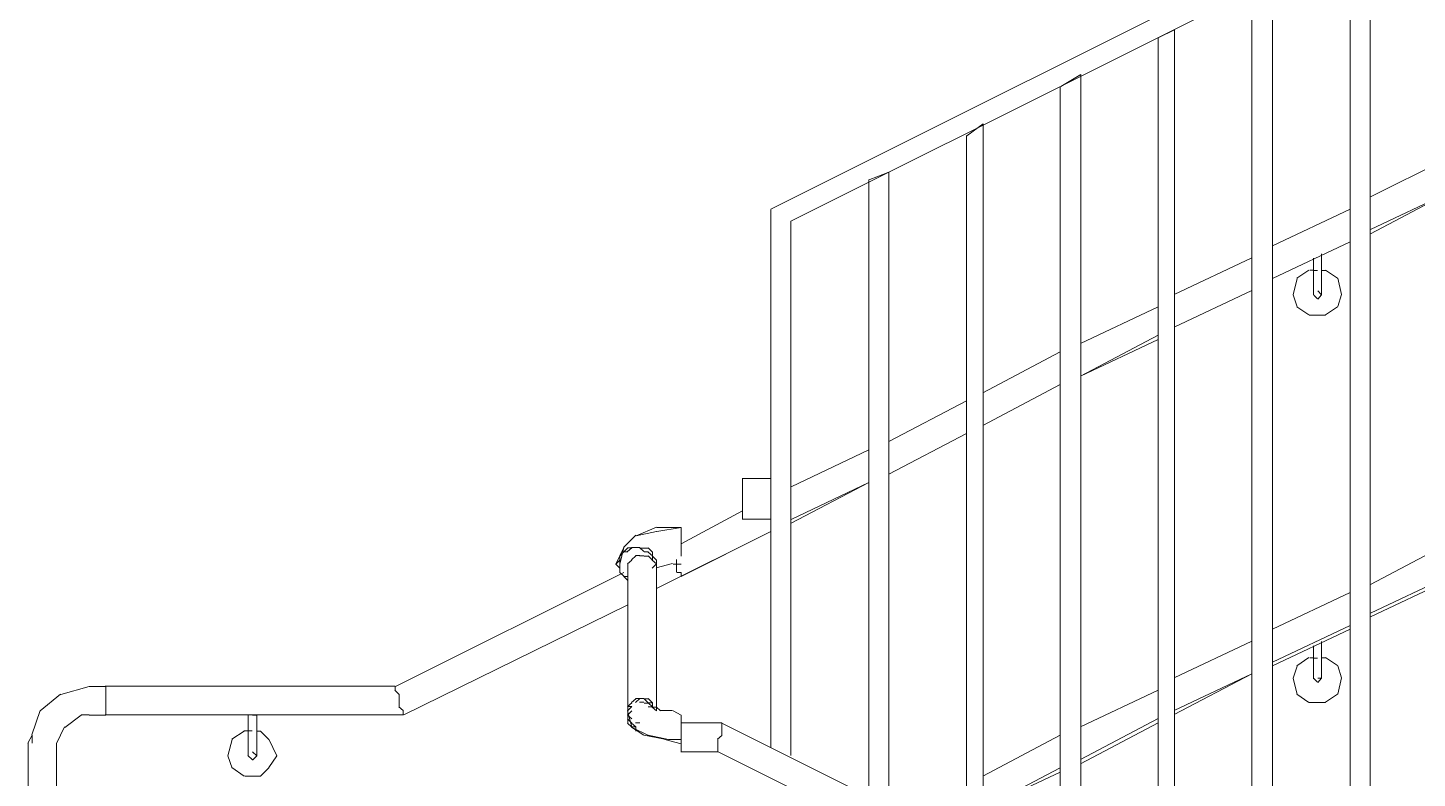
# Model space of a CAD drawing. Header units: millimetres. Extents: x -401725 to 250493, y 305116 to 802890.
# Drawn here: x -375111.704 to -375111.137, y 508956.245 to 508956.552 of the extents above; entities that cross this region are included whole.
import ezdxf

# ---------------------------------------------------------------- set-up
doc = ezdxf.new("R2010")
doc.units = ezdxf.units.MM
doc.layers.add('PDF _Геометрия', color=7, linetype='Continuous', true_color=0x1d1d1d)

msp = doc.modelspace()

# ---------------------------------------------------------------- linework, layer by layer
at = {"layer": 'PDF _Геометрия', "color": 7, "lineweight": 9}
for points in [[(-375110.77058, 508956.79267), (-375111.4006, 508956.47767)], [(-375111.39246, 508956.47275), (-375110.75234, 508956.79263)], [(-375111.15581, 508956.13617), (-375111.15581, 508956.59108)], [(-375111.16396, 508956.58769), (-375111.16396, 508956.13929)], [(-375111.19574, 508956.15612), (-375111.19574, 508956.57111)], [(-375111.20416, 508956.56781), (-375111.20416, 508956.15943)], [(-375111.24247, 508956.54779), (-375111.24247, 508956.1795)], [(-375111.23568, 508956.55097), (-375111.24236, 508956.54763)], [(-375111.23568, 508956.17592), (-375111.23568, 508956.55098)], [(-375111.27398, 508956.53263), (-375111.28223, 508956.52772)], [(-375111.27398, 508956.19427), (-375111.27398, 508956.53265)], [(-375111.2824, 508956.5278), (-375111.2824, 508956.19937)], [(-375111.31392, 508956.51259), (-375111.32058, 508956.50768)], [(-375111.31392, 508956.21432), (-375111.31392, 508956.51259)], [(-375111.32071, 508956.5077), (-375111.32071, 508956.21932)], [(-375111.12565, 508956.49768), (-375111.15566, 508956.48268)], [(-375111.35249, 508956.49282), (-375111.3609, 508956.48949)], [(-375111.36064, 508956.48923), (-375111.36064, 508956.23768)], [(-375111.35249, 508956.23453), (-375111.35249, 508956.49282)], [(-375111.15562, 508956.46937), (-375111.12402, 508956.48437)], [(-375111.15562, 508956.4676), (-375111.12402, 508956.48437)], [(-375111.40058, 508956.47754), (-375111.40058, 508956.25762)], [(-375111.16396, 508956.4777), (-375111.19568, 508956.46272)], [(-375111.39243, 508956.25447), (-375111.39243, 508956.4727)], [(-375111.20416, 508956.4578), (-375111.23585, 508956.44284)], [(-375111.1789, 508956.4576), (-375111.1789, 508956.45267)], [(-375111.17564, 508956.4527), (-375111.17564, 508956.45939)], [(-375111.18569, 508956.44931), (-375111.18728, 508956.44262)], [(-375111.1808, 508956.45279), (-375111.18573, 508956.44944)], [(-375111.1789, 508956.44598), (-375111.1789, 508956.45267), (-375111.18048, 508956.45267)], [(-375111.17727, 508956.4526), (-375111.17885, 508956.4526)], [(-375111.17564, 508956.45094), (-375111.17564, 508956.4527)], [(-375111.17564, 508956.446), (-375111.17564, 508956.45094)], [(-375111.17401, 508956.45262), (-375111.17559, 508956.45262)], [(-375111.16912, 508956.44941), (-375111.17405, 508956.45275)], [(-375111.16749, 508956.44281), (-375111.16907, 508956.44951)], [(-375111.1789, 508956.44598), (-375111.1789, 508956.44263)], [(-375111.1789, 508956.44263), (-375111.1789, 508956.44421)], [(-375111.17564, 508956.446), (-375111.17564, 508956.44266), (-375111.17723, 508956.44089)], [(-375111.17722, 508956.44424), (-375111.17564, 508956.44266)], [(-375111.18728, 508956.44262), (-375111.18569, 508956.43769)], [(-375111.18573, 508956.43781), (-375111.1808, 508956.43447)], [(-375111.1789, 508956.44263), (-375111.1789, 508956.44263)], [(-375111.17727, 508956.44097), (-375111.17885, 508956.44255)], [(-375111.17405, 508956.43443), (-375111.16912, 508956.43777)], [(-375111.16907, 508956.43788), (-375111.16749, 508956.44281)], [(-375111.24247, 508956.43775), (-375111.27411, 508956.4228)], [(-375111.1807, 508956.4343), (-375111.17401, 508956.4343)], [(-375111.24247, 508956.42439), (-375111.27411, 508956.40945), (-375111.24247, 508956.42615)], [(-375111.2824, 508956.41932), (-375111.314, 508956.40264)], [(-375111.32071, 508956.39936), (-375111.35244, 508956.38271)], [(-375111.36064, 508956.37929), (-375111.39233, 508956.36423)], [(-375111.41229, 508956.36758), (-375111.40058, 508956.36758), (-375111.40058, 508956.35097)], [(-375111.41226, 508956.35102), (-375111.41226, 508956.36762)], [(-375111.39233, 508956.35093), (-375111.36064, 508956.36598)], [(-375111.39233, 508956.34935), (-375111.36064, 508956.36598)], [(-375111.41226, 508956.35434), (-375111.43725, 508956.34088)], [(-375111.44731, 508956.34598), (-375111.45568, 508956.34423), (-375111.44731, 508956.34772)], [(-375111.44721, 508956.34758), (-375111.43725, 508956.34758)], [(-375111.44721, 508956.34601), (-375111.43725, 508956.34758)], [(-375111.43725, 508956.34758), (-375111.43725, 508956.34601), (-375111.43725, 508956.34426), (-375111.43725, 508956.34601)], [(-375111.43725, 508956.34758), (-375111.43725, 508956.34758)], [(-375111.43725, 508956.34758), (-375111.43725, 508956.34758)], [(-375111.43725, 508956.34758), (-375111.43725, 508956.34758)], [(-375111.43725, 508956.34758), (-375111.43725, 508956.34758)], [(-375111.40058, 508956.35097), (-375111.41229, 508956.35097)], [(-375111.44726, 508956.32265), (-375111.40058, 508956.3459)], [(-375111.43729, 508956.32754), (-375111.40058, 508956.3459)], [(-375111.43725, 508956.34426), (-375111.43725, 508956.34252), (-375111.43725, 508956.34426), (-375111.43725, 508956.34601)], [(-375111.43725, 508956.34601), (-375111.43725, 508956.34601)], [(-375111.43725, 508956.3392), (-375111.43725, 508956.34094), (-375111.43725, 508956.34251), (-375111.43725, 508956.34094)], [(-375111.46225, 508956.33598), (-375111.46225, 508956.33424), (-375111.46399, 508956.33267)], [(-375111.46393, 508956.33256), (-375111.46062, 508956.33936)], [(-375111.46236, 508956.33256), (-375111.46062, 508956.33936)], [(-375111.46225, 508956.33598), (-375111.46225, 508956.33424)], [(-375111.45899, 508956.33926), (-375111.46073, 508956.33769)], [(-375111.46073, 508956.33769), (-375111.45899, 508956.33769)], [(-375111.45736, 508956.33933), (-375111.4591, 508956.33933)], [(-375111.4591, 508956.33776), (-375111.45736, 508956.33933)], [(-375111.45573, 508956.3394), (-375111.45747, 508956.3394)], [(-375111.45747, 508956.3394), (-375111.45573, 508956.3394)], [(-375111.45573, 508956.33608), (-375111.45747, 508956.33434)], [(-375111.4541, 508956.33946), (-375111.45584, 508956.33946)], [(-375111.45584, 508956.33946), (-375111.4541, 508956.33946)], [(-375111.4541, 508956.33615), (-375111.45584, 508956.33615)], [(-375111.45421, 508956.33936), (-375111.45247, 508956.33779)], [(-375111.45247, 508956.33604), (-375111.45421, 508956.33604)], [(-375111.4541, 508956.33615), (-375111.4541, 508956.33615)], [(-375111.45057, 508956.33921), (-375111.45388, 508956.33921)], [(-375111.45231, 508956.33764), (-375111.45057, 508956.33764)], [(-375111.45057, 508956.33589), (-375111.45231, 508956.33589)], [(-375111.44893, 508956.33753), (-375111.45068, 508956.33928)], [(-375111.45068, 508956.33753), (-375111.44894, 508956.33596)], [(-375111.44893, 508956.33422), (-375111.45068, 508956.33596)], [(-375111.4473, 508956.33429), (-375111.44905, 508956.33603)], [(-375111.44893, 508956.33422), (-375111.44893, 508956.33596), (-375111.44893, 508956.33753)], [(-375111.43725, 508956.33588), (-375111.43725, 508956.3392), (-375111.43725, 508956.34094)], [(-375111.43725, 508956.33763), (-375111.43725, 508956.3392)], [(-375111.43725, 508956.33588), (-375111.43725, 508956.33588)], [(-375111.12402, 508956.34104), (-375111.15562, 508956.32427)], [(-375111.46399, 508956.33267), (-375111.46225, 508956.33092)], [(-375111.46225, 508956.33267), (-375111.46225, 508956.33424)], [(-375111.46225, 508956.33267), (-375111.46225, 508956.33092), (-375111.46225, 508956.32918)], [(-375111.46225, 508956.32918), (-375111.46225, 508956.33092)], [(-375111.45736, 508956.33427), (-375111.4591, 508956.3327)], [(-375111.45899, 508956.33263), (-375111.45899, 508956.33263)], [(-375111.45899, 508956.33263), (-375111.45899, 508956.33106)], [(-375111.45899, 508956.33106), (-375111.45899, 508956.27105)], [(-375111.45736, 508956.33427), (-375111.45736, 508956.33427)], [(-375111.44905, 508956.33097), (-375111.4473, 508956.33272), (-375111.44905, 508956.33429)], [(-375111.44905, 508956.33429), (-375111.4473, 508956.33272)], [(-375111.44905, 508956.27425), (-375111.4473, 508956.27268), (-375111.4473, 508956.33097)], [(-375111.44893, 508956.33422), (-375111.44893, 508956.33422)], [(-375111.44742, 508956.33107), (-375111.44079, 508956.33282)], [(-375111.4473, 508956.33272), (-375111.4473, 508956.33429)], [(-375111.4473, 508956.33097), (-375111.4473, 508956.33097)], [(-375111.44057, 508956.33256), (-375111.43726, 508956.33256)], [(-375111.43916, 508956.33446), (-375111.43916, 508956.33446)], [(-375111.43916, 508956.33446), (-375111.43916, 508956.33271)], [(-375111.43916, 508956.33272), (-375111.43916, 508956.33446)], [(-375111.43916, 508956.33114), (-375111.43916, 508956.33271), (-375111.43916, 508956.33114), (-375111.43916, 508956.3294)], [(-375111.43916, 508956.33114), (-375111.43916, 508956.33114)], [(-375111.43916, 508956.33114), (-375111.43916, 508956.33114)], [(-375111.46062, 508956.32924), (-375111.55395, 508956.28266)], [(-375111.46236, 508956.32924), (-375111.46062, 508956.32768)], [(-375111.46062, 508956.32768), (-375111.46236, 508956.32924)], [(-375111.45899, 508956.32757), (-375111.46073, 508956.32757), (-375111.45899, 508956.326)], [(-375111.439, 508956.32925), (-375111.43725, 508956.32925)], [(-375111.439, 508956.32925), (-375111.43725, 508956.32925), (-375111.43725, 508956.32768)], [(-375111.43725, 508956.32767), (-375111.43725, 508956.32767)], [(-375111.43725, 508956.32767), (-375111.43725, 508956.32767)], [(-375111.15562, 508956.31262), (-375111.12402, 508956.32763)], [(-375111.15562, 508956.31104), (-375111.12402, 508956.32604)], [(-375111.16396, 508956.321), (-375111.19568, 508956.30602)], [(-375111.55058, 508956.27104), (-375111.45899, 508956.31605)], [(-375111.19569, 508956.29262), (-375111.16396, 508956.3076)], [(-375111.19569, 508956.29103), (-375111.16396, 508956.30602)], [(-375111.20416, 508956.30114), (-375111.23585, 508956.28618)], [(-375111.1789, 508956.29922), (-375111.1789, 508956.29587)], [(-375111.17564, 508956.29606), (-375111.17564, 508956.30099)], [(-375111.17564, 508956.2943), (-375111.17564, 508956.29606)], [(-375111.18569, 508956.29097), (-375111.18728, 508956.28604)], [(-375111.1808, 508956.29442), (-375111.18573, 508956.29107)], [(-375111.1789, 508956.29429), (-375111.18048, 508956.29429)], [(-375111.1789, 508956.29587), (-375111.1789, 508956.28918)], [(-375111.17727, 508956.29421), (-375111.17885, 508956.29421)], [(-375111.17564, 508956.2876), (-375111.17564, 508956.2943)], [(-375111.17401, 508956.29439), (-375111.17559, 508956.29439)], [(-375111.16912, 508956.29115), (-375111.17405, 508956.29449)], [(-375111.16749, 508956.28613), (-375111.16907, 508956.29106)], [(-375111.23585, 508956.2728), (-375111.20416, 508956.28776)], [(-375111.23585, 508956.27122), (-375111.20416, 508956.28776)], [(-375111.18728, 508956.28604), (-375111.18569, 508956.27934)], [(-375111.1789, 508956.28918), (-375111.1789, 508956.28583)], [(-375111.1789, 508956.28583), (-375111.1789, 508956.28583)], [(-375111.1789, 508956.28583), (-375111.1789, 508956.28583)], [(-375111.17727, 508956.28434), (-375111.17885, 508956.28592)], [(-375111.17564, 508956.2876), (-375111.17564, 508956.28602), (-375111.17723, 508956.28425)], [(-375111.17722, 508956.28602), (-375111.17564, 508956.28602)], [(-375111.16907, 508956.27943), (-375111.16749, 508956.28613)], [(-375111.67225, 508956.28258), (-375111.679, 508956.28258)], [(-375111.55407, 508956.28278), (-375111.67247, 508956.28278)], [(-375111.67225, 508956.28085), (-375111.67225, 508956.28258)], [(-375111.67225, 508956.28258), (-375111.67225, 508956.28258)], [(-375111.67225, 508956.28258), (-375111.67225, 508956.28258)], [(-375111.67225, 508956.28258), (-375111.67225, 508956.28258)], [(-375111.67225, 508956.27929), (-375111.67225, 508956.28085)], [(-375111.67225, 508956.27756), (-375111.67225, 508956.27929)], [(-375111.55244, 508956.27936), (-375111.55418, 508956.2811)], [(-375111.55407, 508956.28104), (-375111.55407, 508956.28278)], [(-375111.55407, 508956.28278), (-375111.55407, 508956.28278)], [(-375111.55407, 508956.28104), (-375111.55407, 508956.28104)], [(-375111.55244, 508956.27779), (-375111.55244, 508956.27936)], [(-375111.24247, 508956.28112), (-375111.27411, 508956.26618)], [(-375111.18573, 508956.27944), (-375111.1808, 508956.27609)], [(-375111.17405, 508956.27617), (-375111.16912, 508956.27951)], [(-375111.67225, 508956.276), (-375111.67225, 508956.276)], [(-375111.67225, 508956.27427), (-375111.67225, 508956.27427)], [(-375111.55081, 508956.27281), (-375111.55255, 508956.27437)], [(-375111.55244, 508956.27606), (-375111.55244, 508956.27779)], [(-375111.55244, 508956.27449), (-375111.55244, 508956.27606)], [(-375111.55244, 508956.27449), (-375111.55244, 508956.27449)], [(-375111.45736, 508956.27599), (-375111.4591, 508956.27443), (-375111.45736, 508956.27443), (-375111.4591, 508956.27268), (-375111.45736, 508956.26605), (-375111.4591, 508956.27268)], [(-375111.45899, 508956.27436), (-375111.45899, 508956.27436)], [(-375111.45747, 508956.27606), (-375111.45573, 508956.27763)], [(-375111.45584, 508956.2777), (-375111.4541, 508956.2777)], [(-375111.4541, 508956.2777), (-375111.45584, 508956.27613)], [(-375111.45573, 508956.27763), (-375111.45573, 508956.27763)], [(-375111.45421, 508956.27776), (-375111.45247, 508956.27776)], [(-375111.45247, 508956.27619), (-375111.45421, 508956.27619)], [(-375111.4541, 508956.2777), (-375111.4541, 508956.2777)], [(-375111.45247, 508956.27776), (-375111.45247, 508956.27776)], [(-375111.45231, 508956.27761), (-375111.45057, 508956.27586), (-375111.45231, 508956.27586)], [(-375111.45231, 508956.27761), (-375111.45057, 508956.27761)], [(-375111.45068, 508956.27767), (-375111.44894, 508956.27593)], [(-375111.44893, 508956.27593), (-375111.44893, 508956.27436), (-375111.45068, 508956.27593)], [(-375111.45068, 508956.27593), (-375111.44893, 508956.27593), (-375111.44893, 508956.27436)], [(-375111.45068, 508956.27436), (-375111.44894, 508956.27436)], [(-375111.44905, 508956.27425), (-375111.4473, 508956.27425)], [(-375111.44893, 508956.27436), (-375111.44893, 508956.27436)], [(-375111.44893, 508956.27436), (-375111.44893, 508956.27436)], [(-375111.44742, 508956.27431), (-375111.44567, 508956.27274)], [(-375111.4473, 508956.27425), (-375111.4473, 508956.27268)], [(-375111.1807, 508956.27606), (-375111.17401, 508956.27606)], [(-375111.68905, 508956.26592), (-375111.6823, 508956.27094)], [(-375111.68233, 508956.27103), (-375111.67904, 508956.27103)], [(-375111.679, 508956.27098), (-375111.67225, 508956.27098)], [(-375111.67254, 508956.27107), (-375111.55082, 508956.27107)], [(-375111.67225, 508956.27098), (-375111.67225, 508956.27098)], [(-375111.67225, 508956.27098), (-375111.67225, 508956.27098)], [(-375111.61421, 508956.27109), (-375111.61248, 508956.27109)], [(-375111.61411, 508956.27104), (-375111.61411, 508956.26445)], [(-375111.61411, 508956.27104), (-375111.61411, 508956.27104)], [(-375111.61411, 508956.27104), (-375111.61411, 508956.27104)], [(-375111.61411, 508956.27104), (-375111.61411, 508956.27104)], [(-375111.61411, 508956.27104), (-375111.61411, 508956.27104)], [(-375111.61248, 508956.27109), (-375111.61248, 508956.27109)], [(-375111.61248, 508956.27109), (-375111.61248, 508956.27109)], [(-375111.61231, 508956.27092), (-375111.61058, 508956.27092)], [(-375111.61058, 508956.26432), (-375111.61058, 508956.27092)], [(-375111.61058, 508956.27092), (-375111.61058, 508956.27092)], [(-375111.61058, 508956.27092), (-375111.61058, 508956.27092)], [(-375111.55081, 508956.27107), (-375111.55081, 508956.27281)], [(-375111.55081, 508956.27107), (-375111.55081, 508956.27107)], [(-375111.55081, 508956.27107), (-375111.55081, 508956.27107)], [(-375111.45736, 508956.26937), (-375111.4591, 508956.27094), (-375111.45736, 508956.27268)], [(-375111.4591, 508956.26762), (-375111.45736, 508956.26605)], [(-375111.45899, 508956.27261), (-375111.45899, 508956.27104), (-375111.45899, 508956.2693), (-375111.45899, 508956.27104), (-375111.45899, 508956.2693), (-375111.45899, 508956.26773)], [(-375111.45899, 508956.27104), (-375111.45899, 508956.27104)], [(-375111.45899, 508956.27104), (-375111.45899, 508956.27104)], [(-375111.45747, 508956.26768), (-375111.45573, 508956.26612), (-375111.45573, 508956.26437)], [(-375111.45736, 508956.26762), (-375111.45736, 508956.26762)], [(-375111.45584, 508956.26775), (-375111.4541, 508956.26775)], [(-375111.4541, 508956.26775), (-375111.4541, 508956.26775)], [(-375111.44585, 508956.27277), (-375111.44079, 508956.27277)], [(-375111.44057, 508956.27268), (-375111.43726, 508956.27093)], [(-375111.42068, 508956.26772), (-375111.43728, 508956.26772)], [(-375111.43725, 508956.27093), (-375111.43725, 508956.27093)], [(-375111.43725, 508956.27093), (-375111.43725, 508956.27093)], [(-375111.43725, 508956.27093), (-375111.43725, 508956.27093)], [(-375111.43725, 508956.27093), (-375111.43725, 508956.27093)], [(-375111.43725, 508956.27093), (-375111.43725, 508956.26919)], [(-375111.43725, 508956.2643), (-375111.43725, 508956.26587), (-375111.43725, 508956.26762)], [(-375111.43725, 508956.26762), (-375111.43725, 508956.26587)], [(-375109.79557, 508955.45432), (-375109.79557, 508955.45598), (-375111.4207, 508956.26762)], [(-375111.42068, 508956.26597), (-375111.42068, 508956.26772)], [(-375111.42068, 508956.26772), (-375111.42068, 508956.26772)], [(-375111.42068, 508956.26772), (-375111.42068, 508956.26772)], [(-375111.27411, 508956.25282), (-375111.24247, 508956.26952)], [(-375111.27411, 508956.25106), (-375111.24247, 508956.26776)], [(-375111.7024, 508956.25946), (-375111.7024, 508956.26275), (-375111.70413, 508956.25946)], [(-375111.69238, 508956.2594), (-375111.68909, 508956.26615)], [(-375111.61574, 508956.2644), (-375111.62077, 508956.2611)], [(-375111.61584, 508956.26445), (-375111.61411, 508956.26445), (-375111.61411, 508956.25768)], [(-375111.61248, 508956.2645), (-375111.61421, 508956.2645)], [(-375111.60895, 508956.26437), (-375111.61068, 508956.26437)], [(-375111.61058, 508956.25755), (-375111.61058, 508956.26432)], [(-375111.61058, 508956.26432), (-375111.61058, 508956.26432)], [(-375111.60569, 508956.261), (-375111.60898, 508956.2643)], [(-375111.45753, 508956.26607), (-375111.45247, 508956.26276)], [(-375111.45747, 508956.26612), (-375111.45573, 508956.26612)], [(-375111.4572, 508956.26591), (-375111.45057, 508956.2626)], [(-375111.45242, 508956.26269), (-375111.44405, 508956.26112)], [(-375111.45079, 508956.26275), (-375111.44241, 508956.26101)], [(-375111.43725, 508956.26255), (-375111.43725, 508956.2643), (-375111.43725, 508956.26587)], [(-375111.43725, 508956.2643), (-375111.43725, 508956.2643)], [(-375111.43725, 508956.26255), (-375111.43725, 508956.26098), (-375111.43725, 508956.25923), (-375111.43725, 508956.26098)], [(-375111.43725, 508956.26255), (-375111.43725, 508956.26255)], [(-375111.42243, 508956.26108), (-375111.42068, 508956.26265)], [(-375111.42068, 508956.2644), (-375111.42068, 508956.26597)], [(-375111.42068, 508956.26265), (-375111.42068, 508956.2644)], [(-375111.42068, 508956.26265), (-375111.42068, 508956.26265)], [(-375111.2824, 508956.26274), (-375111.314, 508956.24606)], [(-375111.70403, 508956.25942), (-375111.70403, 508956.13766)], [(-375111.69235, 508956.13768), (-375111.69235, 508956.25931)], [(-375111.62063, 508956.26095), (-375111.62236, 508956.25436)], [(-375111.61411, 508956.25768), (-375111.61411, 508956.25612)], [(-375111.61231, 508956.25252), (-375111.61058, 508956.25426), (-375111.61058, 508956.25755)], [(-375111.60243, 508956.25433), (-375111.60572, 508956.2611)], [(-375111.44389, 508956.26098), (-375111.43725, 508956.25923)], [(-375111.44232, 508956.26098), (-375111.43725, 508956.26098)], [(-375111.43725, 508956.25592), (-375111.43725, 508956.25767)], [(-375111.43725, 508956.25766), (-375111.43725, 508956.25766)], [(-375111.43725, 508956.25766), (-375111.43725, 508956.25766)], [(-375111.43725, 508956.25766), (-375111.43725, 508956.25766)], [(-375111.43725, 508956.25766), (-375111.43725, 508956.25766)], [(-375111.42231, 508956.25927), (-375111.42231, 508956.26101)], [(-375111.42231, 508956.25769), (-375111.42231, 508956.25927)], [(-375111.42231, 508956.25595), (-375111.42231, 508956.2577)], [(-375111.42231, 508956.25769), (-375111.42231, 508956.25769)], [(-375111.62236, 508956.25436), (-375111.62063, 508956.24933)], [(-375111.61248, 508956.25287), (-375111.61421, 508956.25443)], [(-375111.61411, 508956.25612), (-375111.61411, 508956.25438)], [(-375111.61411, 508956.25438), (-375111.61411, 508956.25612)], [(-375111.61231, 508956.25599), (-375111.61058, 508956.25426)], [(-375111.60573, 508956.24947), (-375111.60243, 508956.25433)], [(-375111.43733, 508956.25595), (-375111.42231, 508956.25595)], [(-375111.43725, 508956.25592), (-375111.43725, 508956.25592)], [(-375111.42247, 508956.25608), (-375109.79919, 508955.44444)], [(-375111.42231, 508956.25595), (-375111.42231, 508956.25595)], [(-375111.62077, 508956.24948), (-375111.61574, 508956.24601)], [(-375111.61554, 508956.24598), (-375111.60895, 508956.24598)], [(-375111.60899, 508956.24608), (-375111.60569, 508956.24937)], [(-375111.2824, 508956.24764), (-375111.314, 508956.23272), (-375111.2824, 508956.24939)]]:
    msp.add_lwpolyline(points, dxfattribs=at)
for points in [[(-375111.16396, 508956.4643), (-375111.19569, 508956.44932)], [(-375111.20416, 508956.44442), (-375111.23585, 508956.42946)], [(-375111.2824, 508956.40598), (-375111.314, 508956.3893)], [(-375111.32071, 508956.38604), (-375111.35244, 508956.36939)], [(-375111.43725, 508956.34601), (-375111.43725, 508956.34758)], [(-375111.45573, 508956.34445), (-375111.46079, 508956.3394)], [(-375111.43725, 508956.34095), (-375111.43725, 508956.34251), (-375111.43725, 508956.34426), (-375111.43725, 508956.34251)], [(-375111.46062, 508956.33762), (-375111.46236, 508956.33587)], [(-375111.4473, 508956.33271), (-375111.4473, 508956.33097)], [(-375111.43916, 508956.33115), (-375111.43916, 508956.33272)], [(-375111.69902, 508956.27268), (-375111.69072, 508956.27943)], [(-375111.69063, 508956.27934), (-375111.67904, 508956.28262)], [(-375111.67225, 508956.27756), (-375111.67225, 508956.276)], [(-375111.67225, 508956.276), (-375111.67225, 508956.27427)], [(-375111.67225, 508956.27427), (-375111.67225, 508956.27254)], [(-375111.45899, 508956.27261), (-375111.45899, 508956.27436), (-375111.45899, 508956.27261), (-375111.45899, 508956.27105)], [(-375111.70243, 508956.26283), (-375111.69914, 508956.27287)], [(-375111.67225, 508956.27254), (-375111.67225, 508956.27098)], [(-375111.4591, 508956.26936), (-375111.45736, 508956.26762)], [(-375111.43725, 508956.26919), (-375111.43725, 508956.26762)], [(-375111.43725, 508956.26762), (-375111.43725, 508956.26919)], [(-375111.43725, 508956.26098), (-375111.43725, 508956.26255)], [(-375111.43725, 508956.26098), (-375111.43725, 508956.25924), (-375111.43725, 508956.25767), (-375111.43725, 508956.25924)], [(-375111.43725, 508956.25923), (-375111.43725, 508956.25766)]]:
    msp.add_lwpolyline(points, close=True, dxfattribs=at)

doc.saveas('drawing.dxf')
